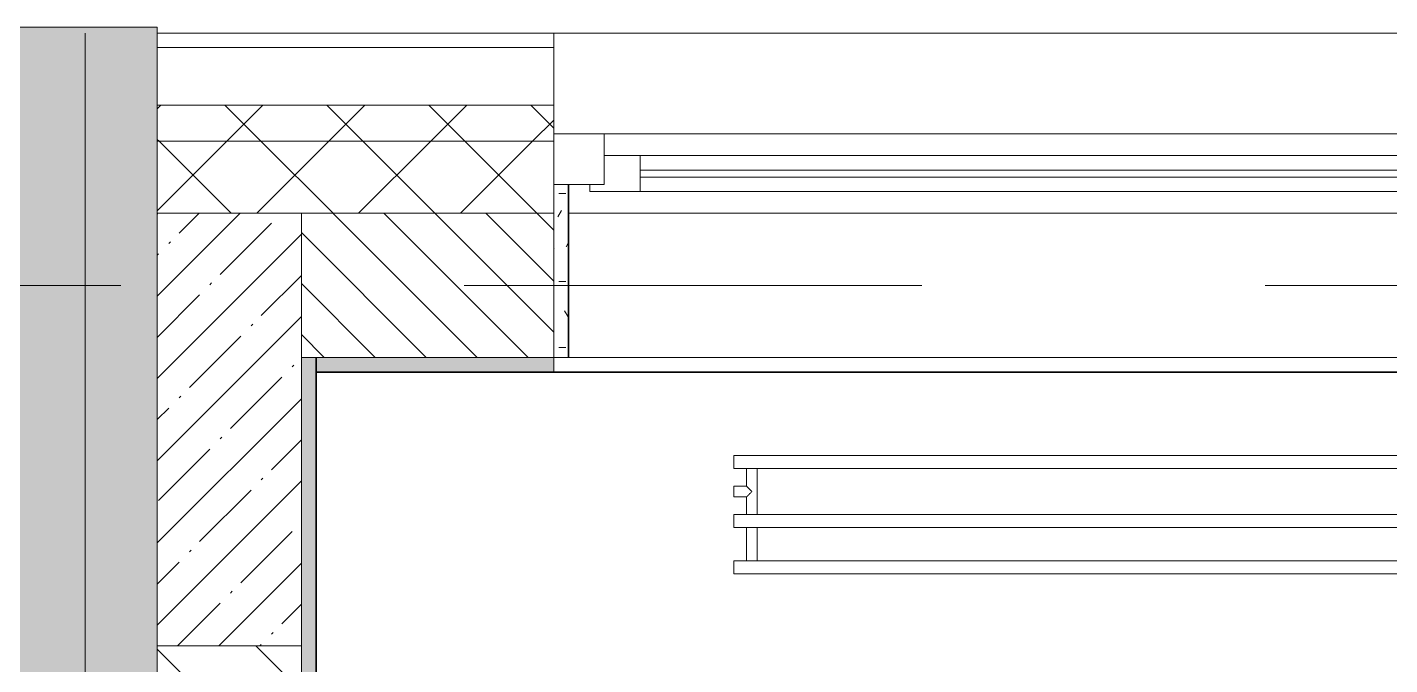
# Model space of a CAD drawing. Header units: millimetres. Extents: x 35111 to 235598, y -8553 to 29000.
# Drawn here: x 66380 to 68270, y 26474 to 27358 of the extents above; entities that cross this region are included whole.
import ezdxf

# ---------------------------------------------------------------- set-up
doc = ezdxf.new("R2010")
doc.units = ezdxf.units.MM
doc.linetypes.add('Осевая', pattern=[3175, 635, -476.25, 1587.5, -476.25])
for name, color, linetype, lineweight in [('A-DETL', 7, 'Continuous', 9), ('A-GLAZ', 7, 'Continuous', 9), ('A-GLAZ-1', 7, 'Continuous', 13), ('A-WALL', 7, 'Continuous', 9), ('I-WALL', 7, 'Continuous', 9), ('M-EQPM', 7, 'Continuous', 9), ('S-COLS', 7, 'Continuous', 9), ('Оси', 7, 'Continuous', 9), ('Оси-2', 7, 'Осевая', 9)]:
    doc.layers.add(name, color=color, linetype=linetype, lineweight=lineweight)
for name, color, linetype, lineweight, true_color in [('A-DETL-GENF-1', 7, 'Continuous', 9, 0xd4d4d4), ('A-WALL-1', 7, 'Continuous', 9, 0x3c3c3c), ('A-WALL-FNSH-1', 7, 'Continuous', 9, 0x3c3c3c)]:
    doc.layers.add(name, color=color, linetype=linetype, lineweight=lineweight, true_color=true_color)
pattern_1 = [(45, (0, 0), (-70.71068, 70.71068), []), (135, (0, 0), (-70.71068, -70.71068), [])]
pattern_2 = [(0, (0, 0), (121.92, 30.48), [10.058, -81.382, 10.058, -81.382, -487.68]), (0, (0, 0), (121.92, 30.48), [-182.88, 10.058, -172.822, 10.058, -81.382, -213.36]), (0, (0, 0), (121.92, 30.48), [-457.2, 10.058, -50.902, 10.058, -142.342]), (120, (45.72, 15.24), (-87.356454, 90.345817), [10.058, -81.382, 10.058, -81.382, -487.68]), (120, (45.72, 15.24), (-87.356454, 90.345817), [-182.88, 10.058, -172.822, 10.058, -81.382, -213.36]), (120, (45.72, 15.24), (-87.356454, 90.345817), [-457.2, 10.058, -50.902, 10.058, -142.342]), (240, (60.96, 76.2), (-34.563546, -120.825817), [10.058, -81.382, 10.058, -81.382, -487.68]), (240, (60.96, 76.2), (-34.563546, -120.825817), [-182.88, 10.058, -172.822, 10.058, -81.382, -213.36]), (240, (60.96, 76.2), (-34.563546, -120.825817), [-457.2, 10.058, -50.902, 10.058, -142.342])]

# ---------------------------------------------------------------- blocks, each defined once
blk = doc.blocks.new('120_Окно_СКБ_2Ст - 120_Окно_СКБ_2Ст 2500х2500 _мал створка справа_-23206729-План размещения напольных электротехнических лючков и розеток 3 этажа в осях 12-23')
at = {"layer": 'A-GLAZ'}
for p, q in [((1250, -5), (-1250, -5)), ((-1130, -55), (300, -55)), ((-1230, -75), (-1200, -75)), ((300, -65), (-1130, -65))]:
    blk.add_line(p, q, dxfattribs=at)
at = {"layer": 'A-GLAZ-1'}
for p, q in [((-1250, -75), (-1250, -5)), ((-1250, -5), (-1180, -5)), ((-1180, -5), (-1180, -75)), ((350, -35), (-1180, -35)), ((-1180, -35), (-1180, -75)), ((-1130, -85), (-1130, -35)), ((-1180, -75), (-1250, -75)), ((-1180, -75), (-1200, -75)), ((-1200, -75), (-1200, -85)), ((-1200, -85), (370, -85)), ((370, -85), (-1200, -85))]:
    blk.add_line(p, q, dxfattribs=at)
blk = doc.blocks.new('radiator_prado_classic_z_tip_30_po exemplyaru - Classic Z Тип 30-500-30677910-План размещения напольных электротехнических лючков и розеток 3 этажа в осях 12-23')
at = {"layer": 'M-EQPM'}
for p, q in [((2000, 228), (0, 228)), ((2000, 210), (2000, 228)), ((0, 210), (2000, 210)), ((1967.5, 210), (1967.5, 164)), ((1982.5, 164), (1982.5, 210)), ((2000, 164), (0, 164)), ((2000, 146), (2000, 164)), ((0, 146), (2000, 146)), ((1967.5, 146), (1967.5, 82)), ((1982.5, 121.5), (1982.5, 146)), ((2000, 121.5), (1982.5, 121.5)), ((2000, 121.5), (1982.5, 121.5)), ((2000, 121.5), (2000, 106.5)), ((2000, 121.2), (2000, 121.5)), ((2000, 121.5), (2000, 121.2)), ((2000, 121.2), (2000, 121.5)), ((1982.5, 82), (1982.5, 106.5)), ((1982.5, 106.5), (2000, 106.5)), ((1982.5, 106.5), (2000, 106.5)), ((2000, 106.5), (2000, 106.8)), ((2000, 106.8), (2000, 106.5)), ((2000, 106.5), (2000, 106.8)), ((2000, 82), (0, 82)), ((2000, 64), (2000, 82)), ((2000, 64), (0, 64))]:
    blk.add_line(p, q, dxfattribs=at)
for points, knots in [([(1975, 114), (1975.5, 114.5), (1976.4, 115.4), (1977.6, 116.6), (1978.4, 117.4), (1978.9, 117.9), (1979.2, 118.2), (1979.5, 118.5), (1979.8, 118.8), (1980.1, 119.2), (1980.4, 119.4), (1980.7, 119.7), (1981, 120), (1981.3, 120.3), (1981.5, 120.5), (1981.7, 120.7), (1981.9, 120.9), (1982.1, 121.1), (1982.2, 121.2), (1982.3, 121.3), (1982.5, 121.5), (1982.5, 121.5), (1982.5, 121.5)], [0, 0, 0, 0, 0.142857, 0.285714, 0.357143, 0.392857, 0.428571, 0.464286, 0.5, 0.535714, 0.571429, 0.607143, 0.642857, 0.678571, 0.714286, 0.75, 0.785714, 0.821429, 0.857143, 0.892857, 0.928571, 1, 1, 1, 1]), ([(1982.5, 106.5), (1982.5, 106.5), (1982.5, 106.5), (1982.3, 106.7), (1982.2, 106.8), (1982.1, 106.9), (1981.9, 107.1), (1981.7, 107.3), (1981.5, 107.5), (1981.3, 107.7), (1981, 108), (1980.7, 108.3), (1980.4, 108.6), (1980.1, 108.8), (1979.7, 109.3), (1979.3, 109.7), (1978.9, 110.1), (1978.4, 110.6), (1977.6, 111.4), (1976.4, 112.6), (1975.5, 113.5), (1975, 114)], [0, 0, 0, 0, 0.071429, 0.107143, 0.142857, 0.178571, 0.214286, 0.25, 0.285714, 0.321429, 0.357143, 0.392857, 0.428571, 0.464286, 0.5, 0.571429, 0.607143, 0.642857, 0.714286, 0.857143, 1, 1, 1, 1])]:
    blk.add_open_spline(points, degree=3, knots=knots, dxfattribs=at)

msp = doc.modelspace()

# ---------------------------------------------------------------- hatches: boundary and pattern name
at = {"layer": 'A-DETL-GENF-1'}
h = msp.add_hatch(color=256, dxfattribs=at)
h.paths.add_polyline_path([(79002.7, -258), (84826.2, -258), (84826.2, 3300), (75858, 3300), (75858, -258), (76090.9, -258)])
h.paths.add_polyline_path([(66560, 11900), (66560, 27358), (41910, 27358), (41910, 23858), (38510, 23858), (38510, 23799.7), (38742.7, 23799.7), (38742.7, 15358), (42380, 15358), (42380, 11900), (64444, 11900)])
h.paths.add_polyline_path([(81914.4, 15650), (84500.7, 15650), (84500.7, 18590), (74040, 18590), (74040, 15650), (79002.7, 15650)])
at = {"layer": 'A-WALL'}
h = msp.add_hatch(dxfattribs=at)
h.set_pattern_fill('FP_20', color=256, style=0, pattern_type=2)
h.set_pattern_definition(pattern_1)
h.paths.add_polyline_path([(84500.7, 27200), (84500.7, 27250), (80350, 27250), (80350, 27200), (81914.4, 27200)])
h.paths.add_polyline_path([(76350, 27200), (77250, 27200), (77250, 27250), (76350, 27250)])
h.paths.add_polyline_path([(73907.1, 27200), (74250, 27200), (74250, 27250), (72910, 27250), (72910, 27200), (73179.2, 27200)])
h.paths.add_polyline_path([(70810, 27200), (70810, 27250), (69610, 27250), (69610, 27200), (70267.5, 27200)])
h.paths.add_polyline_path([(67110, 27200), (67110, 27250), (66560, 27250), (66560, 27200), (66627.8, 27200)])
h = msp.add_hatch(dxfattribs=at)
h.set_pattern_fill('FP_20', color=256, style=0, pattern_type=2)
h.set_pattern_definition(pattern_1)
h.paths.add_polyline_path([(84500.7, 27100), (84500.7, 27200), (80350, 27200), (80350, 27100), (81914.4, 27100)])
h.paths.add_polyline_path([(76818.9, 27100), (77250, 27100), (77250, 27200), (76350, 27200), (76350, 27100)])
h.paths.add_polyline_path([(74250, 27100), (74250, 27200), (72910, 27200), (72910, 27100), (73907.1, 27100)])
h.paths.add_polyline_path([(70810, 27100), (70810, 27200), (69610, 27200), (69610, 27100), (70267.5, 27100)])
h.paths.add_polyline_path([(67110, 27100), (67110, 27200), (66560, 27200), (66560, 27100), (66627.8, 27100)])
h = msp.add_hatch(dxfattribs=at)
h.set_pattern_fill('FP_19', color=256, style=0, pattern_type=2)
h.set_pattern_definition([(135, (0, 0), (-35.35534, -35.35534), [])])
h.paths.add_polyline_path([(84200, 26900), (84200, 27100), (81150, 27100), (81150, 26900), (83225.1, 26900)])
h.paths.add_polyline_path([(80350, 26900), (80650, 26900), (80650, 27100), (80350, 27100), (80350, 26943.3)])
h.paths.add_polyline_path([(76454.9, 26900), (76750, 26900), (76750, 27100), (76350, 27100), (76350, 26900)])
h.paths.add_polyline_path([(74250, 26900), (74250, 27100), (74040, 27100), (74040, 26900), (74061, 26900)])
h.paths.add_polyline_path([(73540, 26900), (73540, 27100), (72910, 27100), (72910, 26900), (73361.2, 26900)])
h.paths.add_polyline_path([(69610, 26900), (70310, 26900), (70310, 27100), (69610, 27100)])
h.paths.add_polyline_path([(66781, 26900), (67110, 26900), (67110, 27100), (66760, 27100), (66760, 26900), (66780, 26900)])
at = {"layer": 'I-WALL'}
h = msp.add_hatch(dxfattribs=at)
h.set_pattern_fill('FP_71', color=256, style=0, pattern_type=2)
h.set_pattern_definition(pattern_2)
h.paths.add_polyline_path([(67130, 26900), (67130, 27140), (67110, 27140), (67110, 26900)])
h = msp.add_hatch(dxfattribs=at)
h.set_pattern_fill('FP_71', color=256, style=0, pattern_type=2)
h.set_pattern_definition(pattern_2)
h.paths.add_polyline_path([(66780, 13620), (66780, 26900), (66760, 26900), (66760, 13620)])
h = msp.add_hatch(dxfattribs=at)
h.set_pattern_fill('FP_71', color=256, style=0, pattern_type=2)
h.set_pattern_definition(pattern_2)
h.paths.add_polyline_path([(70290, 26880), (70310, 26880), (70310, 26900), (69610, 26900), (69610, 26880), (70267.5, 26880)])
h.paths.add_polyline_path([(67110, 26880), (67110, 26900), (66780, 26900), (66780, 26880)])
h = msp.add_hatch(dxfattribs=at)
h.set_pattern_fill('FP_21', color=256, style=0, pattern_type=2)
h.set_pattern_definition([(135, (0, 0), (-70.71068, -70.71068), [])])
h.paths.add_polyline_path([(66760, 12320), (66760, 16700), (66560, 16700), (66560, 12320)])
h.paths.add_polyline_path([(66702.9, 17300), (66760, 17300), (66760, 26500), (66560, 26500), (66560, 17300)])
at = {"layer": 'S-COLS'}
h = msp.add_hatch(dxfattribs=at)
h.set_pattern_fill('FP_17', color=256, style=0, pattern_type=2)
h.set_pattern_definition([(45, (0, 0), (-57.02463, 57.02463), []), (45, (57.025, 0), (-57.02463, 57.02463), [100.806, -20.161, 3.353, -16.808])])
h.paths.add_polyline_path([(66560, 26500), (66760, 26500), (66760, 27100), (66560, 27100), (66560, 26511.3)])

# ---------------------------------------------------------------- linework, layer by layer
at = {"layer": 'A-DETL'}
for p, q in [((66560, 27358), (41910, 27358)), ((66560, 11900), (66560, 27358))]:
    msp.add_line(p, q, dxfattribs=at)
at = {"layer": 'A-WALL'}
for p, q in [((67110, 27350), (69610, 27350)), ((67110, 27330), (66560, 27330)), ((67110, 27250), (66560, 27250)), ((67110, 27200), (66560, 27200)), ((66760, 12320), (66760, 27100)), ((66760, 26900), (67130, 26900)), ((66760, 26500), (66560, 26500))]:
    msp.add_line(p, q, dxfattribs=at)
at = {"layer": 'A-WALL-1'}
for p, q in [((67110, 26880), (67110, 27330)), ((67130, 27140), (67110, 27140)), ((67130, 26900), (67130, 27140)), ((66560, 27100), (67110, 27100)), ((66780, 26880), (66781, 26880))]:
    msp.add_line(p, q, dxfattribs=at)
at = {"layer": 'A-WALL-FNSH-1'}
for p, q in [((67110, 27350), (66560, 27350)), ((67110, 27330), (67110, 27350)), ((67131, 27140), (67130, 27140)), ((67131, 26900), (67131, 27140)), ((66780, 26900), (66780, 16400.7)), ((66781, 26880), (66781, 26900)), ((67130, 26900), (67131, 26900)), ((67110, 26880), (66781, 26880)), ((67110, 26879), (67110, 26880)), ((66781, 16400.7), (66781, 26879)), ((66781, 26879), (67110, 26879))]:
    msp.add_line(p, q, dxfattribs=at)
at = {"layer": 'I-WALL'}
for p, q in [((67130, 27100), (69590, 27100)), ((67130, 27100), (69590, 27100)), ((69589, 26900), (67131, 26900)), ((69610, 26880), (67110, 26880)), ((69610, 26880), (67110, 26880)), ((69610, 26879), (67110, 26879))]:
    msp.add_line(p, q, dxfattribs=at)
at = {"layer": 'S-COLS'}
for p, q in [((66760, 27100), (66560, 27100)), ((66760, 26900), (66760, 27100)), ((66760, 26500), (66760, 26900)), ((66560, 26500), (66760, 26500))]:
    msp.add_line(p, q, dxfattribs=at)
at = {"layer": 'Оси'}
msp.add_line((66460, 24850), (66460, 27350), dxfattribs=at)
at = {"layer": 'Оси-2'}
msp.add_line((38410.7, 27000), (82250, 27000), dxfattribs=at)

# ---------------------------------------------------------------- block references
at = {"layer": 'A-GLAZ'}
msp.add_blockref('120_Окно_СКБ_2Ст - 120_Окно_СКБ_2Ст 2500х2500 _мал створка справа_-23206729-План размещения напольных электротехнических лючков и розеток 3 этажа в осях 12-23', (68360, 27215), dxfattribs=at)
at = {"layer": 'M-EQPM', "rotation": 180}
msp.add_blockref('radiator_prado_classic_z_tip_30_po exemplyaru - Classic Z Тип 30-500-30677910-План размещения напольных электротехнических лючков и розеток 3 этажа в осях 12-23', (69360, 26828), dxfattribs=at)

doc.saveas('drawing.dxf')
